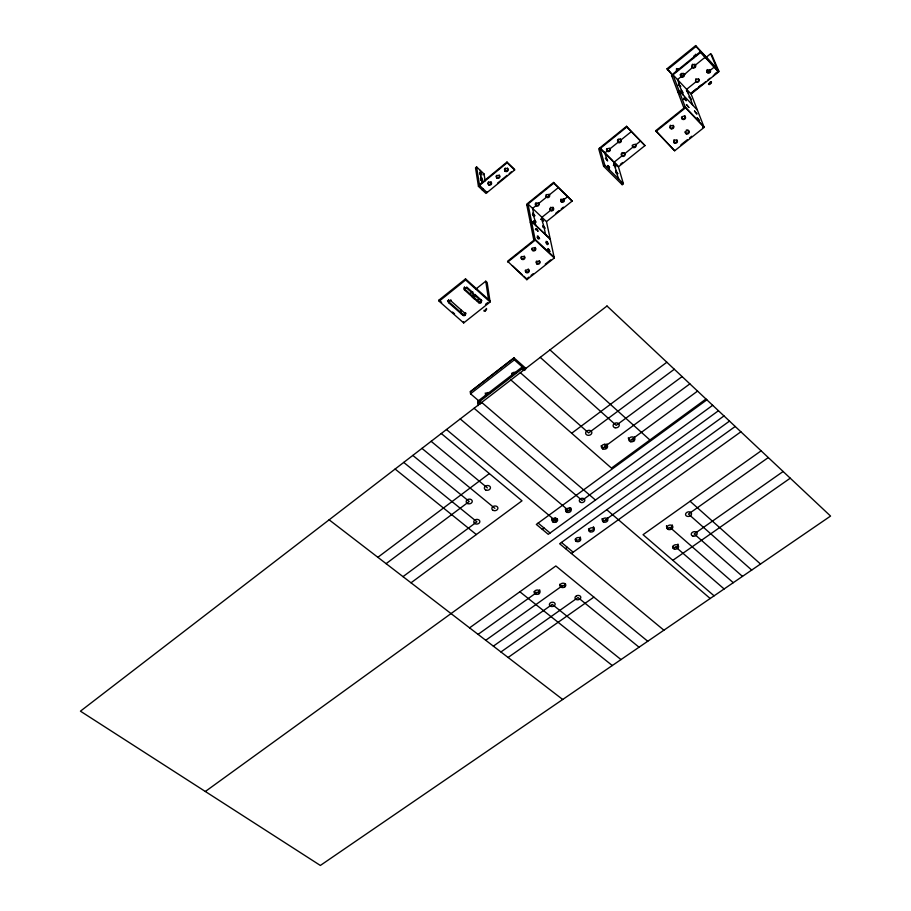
<?xml version="1.0" encoding="UTF-8"?>
<svg xmlns="http://www.w3.org/2000/svg" width="911" height="911" viewBox="0 0 911 911"><rect width="100%" height="100%" fill="white"/><g stroke="black" fill="none" stroke-linecap="round" stroke-linejoin="round"><path stroke-width="1.37" d="M480.814 175.436L480.598 174.707M709.236 84.495L710.762 81.774M485.164 180.811L484.026 173.933L476.601 166.907L475.508 167.806L478.434 186.345L485.984 193.439L514.647 169.981L514.499 169.252L506.983 162.044L479.425 184.705M482.944 174.832L484.026 173.933M480.678 180.332C483.49 180.537 482.853 178.351 480.598 177.269C481.896 179.9 481.987 181.961 481.589 183.453M478.434 186.345L507.12 162.762L506.983 162.044M482.215 189.898L483.32 188.998M497.565 183.134L507.097 175.322M509.215 173.591L511.322 171.86M672.045 74.679L667.034 68.78L695.64 45.596L718.415 70.227M667.399 69.748L695.993 46.495L695.594 45.55M702.563 127.642L703.85 126.618L685.243 107.054L655.692 130.728L674.675 150.77L704.157 127.392L691.096 94.004L718.631 71.889L700.331 51.733L671.487 75.135L683.945 108.09M671.749 75.841L700.627 52.428L700.331 51.733M680.54 74.383A1.845 1.617 -24.3 0 0 680.426 75.237L681.553 76.422A1.845 1.617 -24.3 0 0 684.024 74.861L692.485 67.471L692.201 66.765M705.091 57.256L695.344 65.148L695.059 64.453M682.658 76.33L684.81 74.6M705.228 58.076L710.626 53.715L711.924 55.138L718.825 71.183L713.347 75.59M554.116 257.175L535.064 239.286L507.564 261.241L526.843 279.7L554.287 258.007L546.486 221.612L572.176 201.058L553.569 182.451L526.672 204.201L533.857 240.253M526.82 204.975L553.74 183.213L553.569 182.451M626.552 126.299L626.779 127.039L600.121 148.561L618.421 166.838L644.988 145.589L626.552 126.299L598.709 148.778L603.606 166.246L622.167 184.694L623.386 183.726L618.193 166.087M678.046 85.315L679.299 84.302L677.499 79.587L681.075 76.695L680.802 75.989M558.318 187.643L549.219 194.977L549.048 194.202M604.665 153.094L607.136 151.112L606.92 150.361M631.3 131.639L620.892 140.021L620.664 139.281M710.295 69.931L707.847 71.912L706.89 70.887A1.594 1.389 -25.7 0 0 709.658 69.555M714.213 67.118L710.181 70.352L709.885 69.646M530.293 222.364L531.466 221.339L550.233 239.081L531.477 221.419M691.221 92.968L696.642 88.606M698.817 86.864L700.98 85.122M715.078 73.802L718.323 71.183M683.444 99.493L684.719 98.468C689.547 104.719 681.303 96.042 684.719 98.468M691.449 93.184L705.683 81.739M707.87 79.986L710.056 78.221M603.606 166.246L604.836 165.267L599.916 147.81M567.644 196.674L563.898 199.68A1.765 1.515 -13.8 0 1 561.495 202.026L561.176 201.764A1.765 1.515 -13.8 0 1 563.636 199.475L563.715 198.917M439.17 301.29L439 300.072L465.532 278.868L489.936 300.824M465.487 278.823L465.635 279.984L439.125 301.245L463.688 322.927L490.118 301.996L487.146 282.456L485.745 281.192L475.975 288.992M607.022 166.622L608.241 165.643C612.431 170.812 605.223 164.299 608.297 165.7M540.576 219.414L542.284 218.902L541.943 217.296L550.586 210.361L550.415 209.587M613.923 162.352L621.871 155.975L621.644 155.223M624.627 153.777L632.883 147.149L632.655 146.409M640.513 141.034L635.65 144.94L635.411 144.189M613.354 165.483L614.561 164.515L613.707 161.6M655.954 131.503L685.527 107.805L673.001 74.827L691.096 94.004M555.892 213.174L559.103 210.589M561.256 208.87L563.397 207.161M536.795 229.037L535.805 228.65L538.082 231.371L536.795 229.037L535.315 229.731M620.414 164.31L622.623 162.545M538.299 236.427L537.308 236.051L539.608 238.784L538.299 236.427L537.103 237.384L537.718 238.056M507.712 262.083L535.235 240.117L527.993 204.03L546.486 221.612M469.484 294.173L472.718 291.588M545.905 242.679L547.101 241.722L548.399 244.068L546.122 241.358L547.101 241.722M466.033 313.236L463.767 315.035L447.517 300.641M548.684 249.204L547.693 248.84L549.993 251.561L548.684 249.204L547.181 249.899M680.904 144.838L687.395 139.679M689.57 137.96L691.734 136.24M485.54 304.308L487.738 302.566M526.843 279.7L526.683 278.857L528.87 277.126M531.056 275.407L533.242 273.676M545.256 264.167L550.722 259.851M470.6 393.837L470.258 391.707L513.998 357.852L526.205 368.67M470.338 391.776L514.077 357.921L514.328 359.879L524.918 369.251M514.328 359.879L470.52 393.768L478.548 400.658M525.055 370.105L521.866 367.281L477.683 401.318L478.241 405.577M477.876 402.844L522.117 368.773L521.866 367.281M377.849 557.304L489.332 473.572M386.105 563.658L469.222 501.494L412.82 455.42M571.675 433.249L666.852 362.248M674.311 369.251L588.62 432.93L520.34 372.679M402.992 576.64L476.92 521.821L403.721 462.412M682.111 376.585L616.2 425.357L540.246 357.363M411.009 582.801L522.003 500.811L441.288 433.511M604.517 446.777L689.866 383.873M631.835 439.364L697.564 391.104M705.979 399.018L611.452 468.106L510.877 379.955M706.856 399.838L536.328 524.417L548.263 534.324L718.46 410.736M542.307 529.382L544.129 528.061M712.675 405.293L582.061 500.435L474.084 408.276M205.339 791.488L723.994 415.928M729.506 421.11L559.639 543.753L663.891 630.196M565.515 548.627L567.325 547.317M605.109 520.124L735.211 426.473M571.368 553.478L740.882 431.803M469.575 627.85L555.847 565.959L647.744 641.253M478.059 634.386L537.103 592.207M485.734 640.285L562.873 585.386M761.129 450.831L643.052 534.689L714.087 595.828M493.352 646.15L552.271 604.38L620.995 659.575M768.292 457.561L688.454 514.055L751.712 570.07M500.936 651.969L578.018 597.536L639.055 647.209M508.099 657.48L593.87 597.115M783.13 471.499L694.193 533.937L742.476 576.39M672.83 560.322L790.247 478.195M709.999 83.14L711.377 82.559M489.811 393.153L488.729 392.618A2.517 2.027 -7.9 0 0 485.495 395.123L486.075 396.023M516.093 372.906L515.011 372.371A2.528 2.05 -9.1 0 0 511.731 374.899L512.301 375.822M533.368 221.248L535.099 220.735L532.73 213.049L534.973 215.725L533.994 215.338M329.122 519.817L562.713 699.489M679.378 69.509L678.729 69.134A1.594 1.389 -24.3 0 0 676.611 70.853L676.93 71.502M683.307 73.415L684.013 74.429L682.874 73.244M519.862 591.774L612.294 665.531M696.528 55.605L695.879 55.218A1.606 1.401 -25.8 0 0 693.738 56.949L694.057 57.609M395.112 469.04L476.339 534.541M421.952 448.383L494.878 508.338M431.142 441.323L487.408 487.897M538.139 523.096L550.085 533.003M561.449 542.444L573.167 552.18M446.47 429.525L554.867 520.238M460.226 418.935L568.418 510.365M481.703 402.411L595.464 500.048M606.749 509.739L710.181 598.504M481.725 403.026L479.79 401.375L480.154 404.108M544.174 227.875L545.142 228.251L542.899 225.575L544.174 227.875L545.621 234.719M480.917 174.126C483.582 174.866 477 167.18 481.509 177.77L480.416 178.681L481.452 180.002M535.474 222.546C537.809 222.58 531.25 216.055 536.124 225.746M542.66 220.678L543.616 221.066L541.385 218.401L543.799 226.065L542.922 227.317M675.666 546.942L724.12 588.962M669.892 527.332L733.275 582.687M439 300.072L441.653 302.418M452.528 312.029L454.566 313.817M448.656 299.73L448.793 300.903A1.537 1.287 -6.7 0 1 450.956 300.915L465.168 313.509A1.526 1.275 -7.3 0 1 465.054 315.308A1.526 1.275 -7.3 0 1 462.902 315.297L448.69 302.725L448.554 301.552A1.537 1.287 -6.7 0 1 448.223 300.311M522.117 368.773L524.041 370.47M690.105 501.266L760.526 564.034M464.428 288.855L479.607 302.452L480.746 301.552L480.917 302.725A1.537 1.287 -8.2 0 1 478.753 302.714L464.576 290.017L464.428 288.855A1.537 1.298 -7.6 0 1 464.2 288.582M472.775 292.477L466.705 287.033L466.865 288.183L481.042 300.903A1.537 1.287 -8.2 0 1 480.917 302.725M474.802 294.287L481.896 300.641M707.437 69.543A1.856 1.606 -25.7 0 0 706.663 71.115L707.3 72.174A1.856 1.606 -25.7 0 0 709.954 69.703M707.278 72.584L707.596 72.88A1.856 1.606 -25.6 0 0 710.25 70.409L709.931 70.124A1.856 1.606 -25.6 0 0 707.278 72.584L707.05 71.935M549.959 349.881L649.907 440.002M465.635 279.984L490.118 301.996M617.089 173.204L617.943 173.739L615.722 170.915L618.831 179.194M512.312 265.613L521.992 274.53M523.871 276.261L526.683 278.857M615.062 166.246L615.916 166.781L613.707 163.969L616.576 171.45L615.665 172.748M606.259 158.685L605.348 158.229L607.614 160.974L604.448 152.342M535.235 240.117L554.287 258.007M507.12 162.762L514.647 169.981M553.74 183.213L572.176 201.058M682.441 92.523C685.471 95.268 677.021 83.983 683.569 95.45M604.836 165.267L623.386 183.726M687.862 92.398L688.67 93.013L686.416 90.143L691.221 99.595L688.967 96.714L689.775 97.329M679.925 85.93L680.745 86.556L678.479 83.675L681.815 90.861M600.827 148.709L612.784 160.678M614.606 162.5L617.294 165.187M626.779 127.039L644.988 145.589M655.692 130.728L674.675 150.77M685.527 107.805L704.157 127.392M679.583 93.651L677.761 91.726L679.014 90.633L697.382 110.083M667.034 68.78L671.134 73.131M680.346 74.565L682.237 76.581M680.426 75.237L681.553 76.422M706.685 71.195L707.289 71.844A1.594 1.389 -25.7 0 0 709.475 71.878A1.594 1.389 -25.7 0 0 709.749 69.862M695.993 46.495L718.825 71.183M700.627 52.428L718.631 71.889M525.943 272.366L525.556 271.284A1.799 1.515 -10.8 0 1 525.408 270.134M546.213 242.986L546.794 243.715M534.222 221.988L534.791 222.717M673.662 141.752L673.935 142.093A1.89 1.617 -21.2 0 0 676.987 139.998L677.26 140.772A1.89 1.617 -21.2 0 1 674.208 142.868L673.935 142.526A1.89 1.617 -21.2 0 1 676.998 140.431M480.393 174.365L479.562 173.386L480.655 172.486L480.313 170.425M537.991 238.431L538.378 239.137M547.01 244.091L547.272 244.695M710.626 53.715L717.094 68.792M709.065 70.921L709.475 71.878M708.519 70.853L708.815 71.559M706.89 70.887L707.289 71.844M698.76 79.553L698.475 78.836A1.845 1.606 -24.7 0 1 698.168 81.17A1.845 1.606 -24.7 0 1 695.628 81.136L695.913 81.842L686.655 89.301L687.224 90.758M683.649 73.689L683.922 74.395M690.413 98.98L692.85 105.255M676.816 68.519L677.18 69.475M684.867 115.902L685.152 116.665M688.443 130.444L688.727 131.207M681.929 118.248L682.214 119.011M685.516 132.767L685.801 133.541M673.434 126.037L673.149 125.274A1.89 1.64 -21.6 0 1 672.648 127.779A1.89 1.64 -21.6 0 1 669.984 127.255M670.234 127.608L670.507 128.371M673.878 142.025L674.151 142.799M533.789 216.476L532.457 214.495L533.63 213.55L532.582 208.403L535.919 205.704L535.759 204.929A1.765 1.515 -12.3 0 1 535.941 202.766M617.909 141.501L618.136 142.241L609.88 148.892L609.664 148.151A1.799 1.56 -17.6 0 1 608.582 150.793A1.799 1.56 -17.6 0 1 606.624 148.823M621.37 181.984L622.167 184.694M608.742 167.385L609.436 169.845M672.933 546.839L673.366 548.559M667.137 527.275L667.569 528.972M666.476 525.852L667.171 528.574M633.373 439.444L633.771 441.095M562.44 200.033L562.622 200.807M561.062 201.046L561.244 201.821M553.068 207.457L553.239 208.232M606.111 446.834L606.475 448.497M604.779 444.272L605.69 448.406M546.384 196.355L546.554 197.129L538.572 203.563L538.412 202.789A1.765 1.515 -12.3 0 1 538.23 204.952A1.765 1.515 -12.3 0 1 535.759 204.929M602.672 520.09L603.002 521.639M593.63 528.38L593.323 526.82A2.756 2.095 -10.6 0 1 593.699 527.264M539.335 260.785L539.506 261.616M535.315 248.259L535.144 247.428A1.811 1.537 -11.4 0 1 534.119 250.024A1.811 1.537 -11.4 0 1 532.07 248.111M536.625 262.937L536.784 263.78M589.121 529.849L589.428 531.409M532.411 249.603L532.571 250.445M528.471 269.394L528.631 270.237M524.235 256.116L524.394 256.948M507.507 168.319L507.643 169.047M575.638 539.563L575.934 541.123M569.432 507.541L569.944 510.342M521.525 258.28L521.684 259.123M504.933 170.425L505.07 171.154M566.016 510.354L566.312 511.902M499.239 175.094L499.376 175.823M496.677 177.201L496.814 177.93M555.129 517.995L555.835 522.06M564.467 585.169L564.763 586.923M552.499 520.204L552.772 521.764M491.131 182.587L491.018 181.847A1.708 1.492 -9.9 0 1 490.87 183.965A1.708 1.492 -9.9 0 1 488.467 183.942A1.708 1.492 -9.9 0 1 488.603 181.824M488.467 183.942L488.581 184.671M486.975 191.8L487.089 192.54L479.539 185.434L476.601 166.907M538.743 591.979L539.005 593.733M485.745 281.192L488.524 299.548M485.29 309.842L485.426 310.81M480.871 299.73L481.042 300.903M478.753 302.714L478.594 301.541A1.537 1.287 -8.2 0 0 481.224 300.311M472.9 292.852L473.697 298.637M464.53 287.022L464.69 288.183A1.549 1.298 -7.6 0 0 464.576 290.017M464.906 314.136L465.054 315.308M462.902 315.297L462.754 314.124A1.526 1.275 -7.3 0 0 465.373 312.906M463.54 321.742L463.688 322.927M460.772 309.877L461.285 313.851M450.82 299.742L450.956 300.915M688.682 130.797A1.89 1.628 -22.1 0 1 687.247 133.222A1.89 1.628 -22.1 0 1 685.129 131.583M686.245 130.148A1.89 1.628 -22.1 0 1 688.09 130.171M673.787 140.1A1.89 1.617 -21.2 0 1 674.106 139.747M685.118 116.255A1.902 1.64 -22.5 0 1 683.66 118.715A1.902 1.64 -22.5 0 1 681.542 117.052M669.961 125.98A1.89 1.64 -21.6 0 1 670.53 125.24M624.639 153.355A1.799 1.549 -18.3 0 1 622.839 155.701A1.799 1.549 -18.3 0 1 621.587 153.321M621.894 153.002A1.799 1.549 -18.3 0 1 622.737 152.604M623.648 152.604A1.799 1.549 -18.3 0 1 624.399 153.025M635.65 144.53A1.799 1.56 -19.1 0 1 634.307 146.83A1.799 1.56 -19.1 0 1 632.268 145.282M621.051 139.998A1.799 1.571 -18.5 0 1 619.116 141.979A1.799 1.571 -18.5 0 1 617.624 139.952M618.159 139.246A1.799 1.571 -18.5 0 1 618.558 138.996M619.924 138.859A1.799 1.571 -18.5 0 1 620.915 139.611M694.717 64.18A1.856 1.617 -25.3 0 1 694.74 66.799A1.856 1.617 -25.3 0 1 691.961 66.412M691.939 65.148A1.856 1.617 -25.3 0 1 692.918 64.146M695.617 79.132A1.845 1.606 -24.7 0 1 695.947 78.802M681.098 73.643A1.845 1.617 -24.3 0 1 681.508 73.381M676.554 70.534A1.594 1.389 -24.3 0 1 676.349 70.238M676.326 69.156A1.594 1.389 -24.3 0 1 676.531 68.815M695.492 54.273A1.594 1.401 -25.8 0 1 695.845 54.421M525.841 271.592A1.799 1.515 -10.8 0 0 528.699 269.645L528.414 269.337A1.799 1.515 -10.8 0 0 528.05 269.109M524.497 256.435A1.811 1.526 -10.8 0 1 522.755 258.735A1.811 1.526 -10.8 0 1 521.388 256.424M563.772 198.962A1.765 1.515 -13.8 0 1 561.324 201.251L560.994 200.989A1.765 1.515 -13.8 0 1 560.766 200.659M560.766 199.486A1.765 1.515 -13.8 0 1 560.994 199.133M539.597 261.104A1.811 1.526 -11.4 0 1 537.843 263.393A1.811 1.526 -11.4 0 1 536.488 261.081M552.726 207.207A1.754 1.503 -13.1 0 1 553.262 209.177A1.754 1.503 -13.1 0 1 551.018 209.951A1.754 1.503 -13.1 0 1 550.096 208.118M550.608 207.435A1.754 1.503 -13.1 0 1 550.984 207.196M549.299 194.533A1.765 1.526 -13.1 0 1 548.479 196.617A1.765 1.526 -13.1 0 1 546.133 196.036M546.065 194.874A1.765 1.526 -13.1 0 1 546.27 194.499M473.185 297.965A7.755 3.485 -48.2 0 1 476.157 295.608M464.098 287.603A1.537 1.298 -7.6 0 1 464.28 287.284M478.332 299.343A7.755 3.473 -48.2 0 1 477.227 300.972M471.784 296.713A7.755 3.473 -48.2 0 1 473.242 295.392M448.69 302.725A1.537 1.287 -6.7 0 1 448.793 300.903M464.69 288.183A1.549 1.298 -7.6 0 1 466.865 288.183M710.045 82.081A1.822 0.82 -43.1 0 1 711.411 82.445A1.822 0.82 -43.1 0 1 709.464 84.438A1.822 0.82 -43.1 0 1 708.769 83.368M474.039 298.398A1.765 0.786 -48.2 0 1 475.03 299.172M486.11 308.442A1.754 0.797 -48.2 0 1 486.383 309.672A1.754 0.797 -48.2 0 1 484.652 311.232A1.754 0.797 -48.2 0 1 484.083 310.264M607.204 445.092A3.097 2.426 -11.8 0 1 604.266 447.54A3.097 2.426 -11.8 0 1 601.123 445.752M606.942 443.862A3.097 2.426 -11.8 0 1 607.182 444.454M677.921 544.072A2.972 2.221 -12.9 0 1 676.395 547.169A2.972 2.221 -12.9 0 1 672.534 546.372M539.699 589.85A2.927 2.175 -8.6 0 1 537.752 592.469A2.927 2.175 -8.6 0 1 534.21 591.581M634.466 437.052A3.109 2.426 -12.8 0 1 631.517 440.15A3.109 2.426 -12.8 0 1 628.374 437.713M672.386 525.009A2.995 2.255 -12.9 0 1 669.892 527.845A2.995 2.255 -12.9 0 1 666.533 526.251M511.971 373.783A2.528 2.05 -9.1 0 1 511.606 373.362M485.791 393.973A2.505 2.027 -7.9 0 1 485.21 393.062M565.48 583.609A2.938 2.186 -9.3 0 1 562.725 585.819A2.938 2.186 -9.3 0 1 559.707 584.236M499.49 175.413A1.72 1.492 -10.5 0 1 497.85 177.656A1.72 1.492 -10.5 0 1 496.529 175.379M507.165 168.079A1.72 1.503 -11.1 0 1 507.723 170.027A1.72 1.503 -11.1 0 1 505.525 170.79A1.72 1.503 -11.1 0 1 504.592 168.968M505.081 168.296A1.72 1.503 -11.1 0 1 505.457 168.057M580.205 536.978A2.744 2.084 -10.1 0 1 578.884 539.859A2.744 2.084 -10.1 0 1 575.262 539.13M593.915 527.765A2.756 2.095 -10.6 0 1 591.683 530.384A2.756 2.095 -10.6 0 1 588.517 528.915M607.489 517.995A2.767 2.107 -11.1 0 1 604.893 520.682A2.767 2.107 -11.1 0 1 602.057 518.587M570.89 508.793A2.779 2.129 -10 0 1 567.906 510.969A2.779 2.129 -10 0 1 565.378 508.839M570.628 507.723A2.779 2.129 -10 0 1 570.855 508.236M557.338 518.655A2.767 2.118 -9.5 0 1 554.378 520.819A2.767 2.118 -9.5 0 1 551.85 518.701M699.534 120.776L697.188 117.918L699.534 120.776M696.858 113.909L694.524 111.062L696.858 113.909M688.83 107.464L686.473 104.606L688.83 107.464M606.999 306.005L80.441 711.172L320.353 865.45L830.559 516.07L606.999 306.005M587.288 430.755L586.627 431.176A3.12 2.46 -11.4 0 0 586.206 434.456A3.12 2.46 -11.4 0 0 590.18 434.923L590.84 434.501A3.12 2.46 -11.4 0 0 591.478 431.484L591.011 430.983A3.12 2.46 -11.4 0 0 587.288 430.755M475.314 519.782L474.688 520.181A3.029 2.323 -7 0 0 474.198 523.028L474.677 523.483A3.029 2.323 -7 0 0 478.651 523.495A3.029 2.323 -7 0 0 479.437 520.443L478.958 519.987A3.029 2.323 -7 0 0 475.314 519.782M690.504 515.672L689.855 516.07A3.018 2.277 -13.6 0 1 686.302 515.877L685.869 515.421A3.018 2.277 -13.6 0 1 686.905 512.381A3.018 2.277 -13.6 0 1 690.8 512.403L691.221 512.859A3.018 2.277 -13.6 0 1 690.504 515.672M576.549 595.794L575.923 596.17A2.915 2.164 -9.7 0 0 575.342 598.834L575.786 599.256A2.915 2.164 -9.7 0 0 579.271 599.427L579.886 599.051A2.915 2.164 -9.7 0 0 580.273 596.17A2.915 2.164 -9.7 0 0 576.549 595.794M525.989 272.435L525.715 272.127A1.799 1.515 -10.8 0 1 528.574 270.18L528.858 270.487A1.799 1.515 -10.8 0 1 525.989 272.435M686.575 133.974A1.89 1.628 -22.1 0 0 689.103 131.97A1.89 1.628 -22.1 0 0 686.12 131.173A1.89 1.628 -22.1 0 0 686.575 133.974M671.282 128.815A1.902 1.64 -21.6 0 0 673.81 126.8A1.902 1.64 -21.6 0 0 670.815 126.003A1.902 1.64 -21.6 0 0 671.282 128.815M682.988 119.466A1.902 1.64 -22.5 0 0 685.539 117.428A1.902 1.64 -22.5 0 0 682.533 116.631A1.902 1.64 -22.5 0 0 682.988 119.466M607.888 151.522A1.799 1.56 -17.6 0 0 610.268 149.609A1.799 1.56 -17.6 0 0 607.375 148.869A1.799 1.56 -17.6 0 0 607.888 151.522M622.623 156.396A1.799 1.549 -18.2 0 0 625.003 154.494A1.799 1.549 -18.2 0 0 622.122 153.743A1.799 1.549 -18.2 0 0 622.623 156.396M633.635 147.571A1.799 1.56 -19.1 0 0 636.026 145.658A1.799 1.56 -19.1 0 0 633.145 144.906A1.799 1.56 -19.1 0 0 633.635 147.571M618.888 142.663A1.811 1.571 -18.5 0 0 621.279 140.749A1.811 1.571 -18.5 0 0 618.387 139.987A1.811 1.571 -18.5 0 0 618.888 142.663M693.225 67.915A1.856 1.617 -25.2 0 0 695.708 65.911A1.856 1.617 -25.2 0 0 692.793 65.114A1.856 1.617 -25.2 0 0 693.225 67.915M681.827 77.139A1.845 1.617 -24.3 0 0 684.286 75.146A1.845 1.617 -24.3 0 0 681.382 74.349A1.845 1.617 -24.3 0 0 681.827 77.139M696.664 82.275A1.845 1.606 -24.7 0 0 699.124 80.293A1.845 1.606 -24.7 0 0 696.232 79.508A1.845 1.606 -24.7 0 0 696.664 82.275M522.026 259.362A1.811 1.526 -10.7 0 0 524.838 258.041A1.811 1.526 -10.7 0 0 522.242 256.697A1.811 1.526 -10.7 0 0 522.026 259.362M537.137 264.019A1.811 1.526 -11.4 0 0 539.938 262.71A1.811 1.526 -11.4 0 0 537.365 261.366A1.811 1.526 -11.4 0 0 537.137 264.019M532.924 250.684A1.822 1.537 -11.4 0 0 535.748 249.363A1.822 1.537 -11.4 0 0 533.151 247.997A1.822 1.537 -11.4 0 0 532.924 250.684M547.306 197.539A1.765 1.526 -13.1 0 0 549.618 195.671A1.765 1.526 -13.1 0 0 546.748 194.954A1.765 1.526 -13.1 0 0 547.306 197.539M536.26 205.954A1.765 1.515 -12.3 0 0 538.993 204.656A1.765 1.515 -12.3 0 0 536.488 203.301A1.765 1.515 -12.3 0 0 536.26 205.954M551.326 210.76A1.765 1.515 -13.1 0 0 553.626 208.915A1.765 1.515 -13.1 0 0 550.779 208.209A1.765 1.515 -13.1 0 0 551.326 210.76M467.571 503.555A3.052 2.357 -6.8 0 0 472.262 501.471A3.052 2.357 -6.8 0 0 467.844 499.444A3.052 2.357 -6.8 0 0 467.571 503.555M615.107 427.771A3.132 2.46 -12.5 0 0 619.252 424.708A3.132 2.46 -12.5 0 0 614.23 423.604A3.132 2.46 -12.5 0 0 615.107 427.771M602.74 448.907A3.097 2.426 -11.8 0 0 607.58 446.766A3.097 2.426 -11.8 0 0 603.241 444.648A3.097 2.426 -11.8 0 0 602.74 448.907M630.731 441.744A3.109 2.437 -12.8 0 0 634.876 438.715A3.109 2.437 -12.8 0 0 629.9 437.622A3.109 2.437 -12.8 0 0 630.731 441.744M693.089 536.146A2.984 2.232 -13.5 0 0 697.12 533.322A2.984 2.232 -13.5 0 0 692.383 532.331A2.984 2.232 -13.5 0 0 693.089 536.146M674.584 549.128A2.972 2.221 -12.9 0 0 678.581 546.327A2.972 2.221 -12.9 0 0 673.844 545.359A2.972 2.221 -12.9 0 0 674.584 549.128M535.463 594.12A2.938 2.175 -8.6 0 0 540.018 592.173A2.938 2.175 -8.6 0 0 535.839 590.317A2.938 2.175 -8.6 0 0 535.463 594.12M550.62 606.282A2.915 2.152 -8.9 0 0 555.152 604.346A2.915 2.152 -8.9 0 0 551.018 602.513A2.915 2.152 -8.9 0 0 550.62 606.282M485.722 489.97A3.063 2.38 -7.5 0 0 490.46 487.875A3.063 2.38 -7.5 0 0 486.041 485.825A3.063 2.38 -7.5 0 0 485.722 489.97M668.799 529.564A2.995 2.255 -12.9 0 0 672.83 526.717A2.995 2.255 -12.9 0 0 668.048 525.727A2.995 2.255 -12.9 0 0 668.799 529.564M493.204 510.388A3.04 2.346 -7.6 0 0 497.907 508.315A3.04 2.346 -7.6 0 0 493.523 506.3A3.04 2.346 -7.6 0 0 493.204 510.388M561.21 587.31A2.938 2.186 -9.3 0 0 565.788 585.352A2.938 2.186 -9.3 0 0 561.631 583.484A2.938 2.186 -9.3 0 0 561.21 587.31M488.922 184.922A1.72 1.492 -9.9 0 0 491.564 183.646A1.72 1.492 -9.9 0 0 489.093 182.325A1.72 1.492 -9.9 0 0 488.922 184.922M497.144 178.169A1.72 1.492 -10.5 0 0 499.797 176.893A1.72 1.492 -10.5 0 0 497.326 175.561A1.72 1.492 -10.5 0 0 497.144 178.169M505.4 171.393A1.72 1.503 -11.1 0 0 508.065 170.118A1.72 1.503 -11.1 0 0 505.594 168.786A1.72 1.503 -11.1 0 0 505.4 171.393M603.515 521.98A2.767 2.107 -11.1 0 0 607.853 520.101A2.767 2.107 -11.1 0 0 603.97 518.279A2.767 2.107 -11.1 0 0 603.515 521.98M589.952 531.739A2.756 2.095 -10.6 0 0 594.257 529.872A2.756 2.095 -10.6 0 0 590.374 528.073A2.756 2.095 -10.6 0 0 589.952 531.739M576.458 541.453A2.756 2.084 -10.1 0 0 580.751 539.597A2.756 2.084 -10.1 0 0 576.868 537.809A2.756 2.084 -10.1 0 0 576.458 541.453M566.836 512.244A2.79 2.129 -10 0 0 571.174 510.354A2.79 2.129 -10 0 0 567.234 508.509A2.79 2.129 -10 0 0 566.836 512.244M553.307 522.105A2.779 2.118 -9.5 0 0 557.623 520.215A2.779 2.118 -9.5 0 0 553.683 518.393A2.779 2.118 -9.5 0 0 553.307 522.105M580.466 502.325A2.79 2.152 -10.5 0 0 584.816 500.412A2.79 2.152 -10.5 0 0 580.888 498.556A2.79 2.152 -10.5 0 0 580.466 502.325"/></g></svg>
